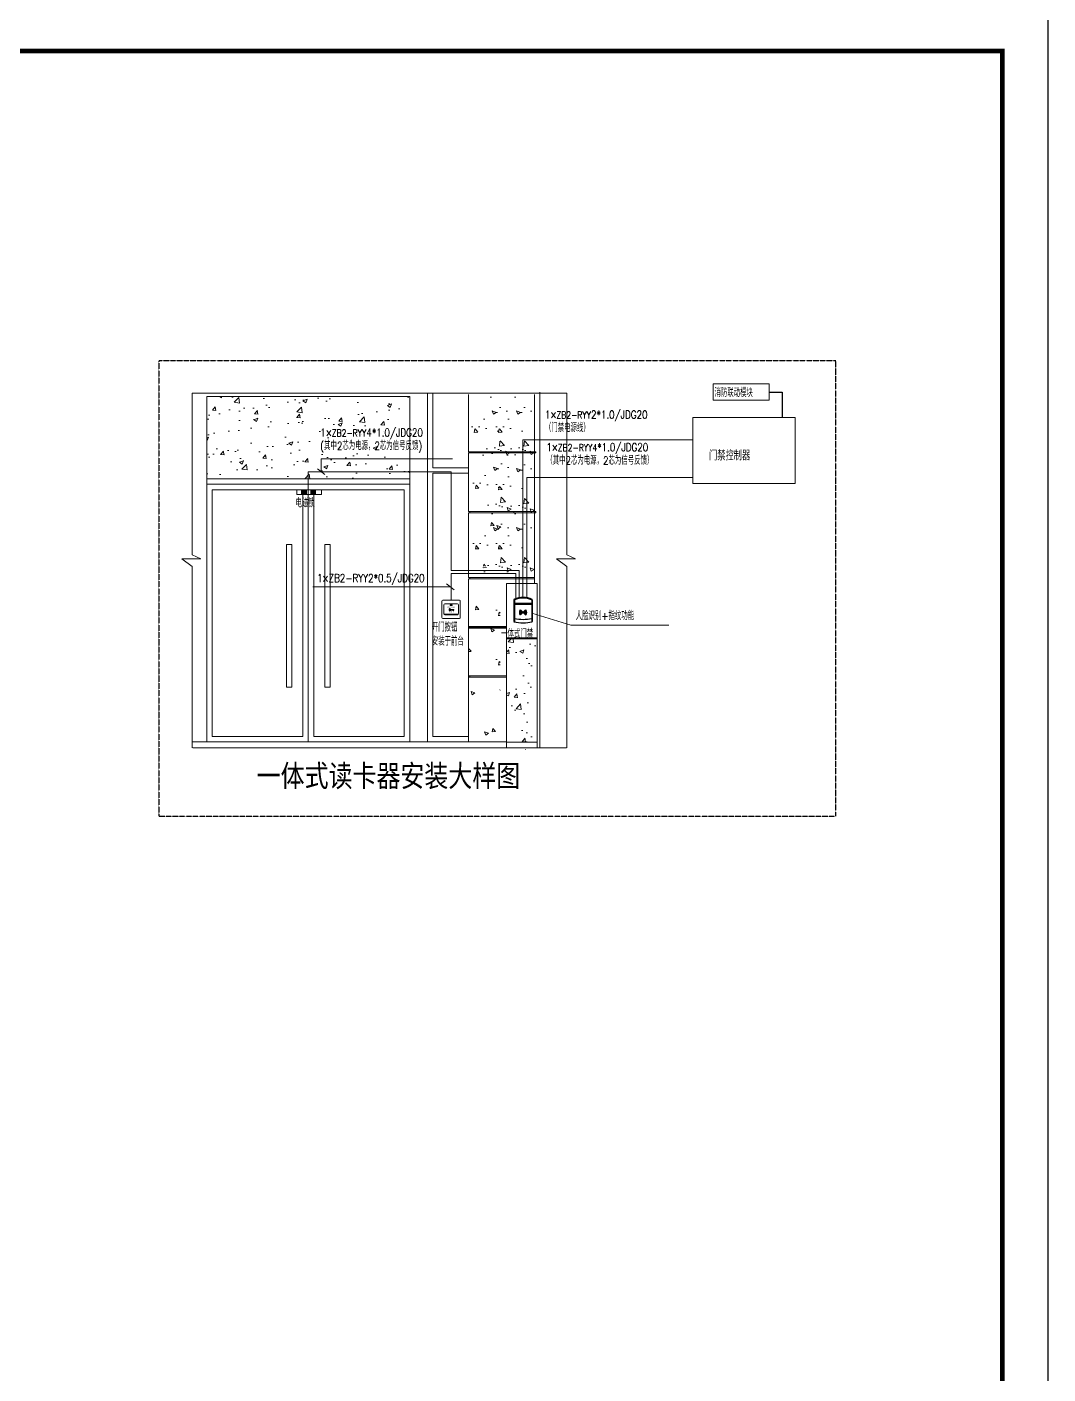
# Model space of a CAD drawing. Extents: x -284868 to 304789, y -137694 to 137894.
# Drawn here: x -222242 to -199914, y -69937 to -40475 of the extents above; entities that cross this region are included whole.
import ezdxf

# ---------------------------------------------------------------- set-up
doc = ezdxf.new("R2010")
doc.units = 0
doc.linetypes.add('ACAD_ISO12W100', pattern=[21, 12, -3, 0, -3, 0, -3])
doc.layers.get('0').update_dxf_attribs({"linetype": 'CONTINUOUS'})
for name, color, linetype in [('0-电气-消防文字', 61, 'CONTINUOUS'), ('ex', 7, 'CONTINUOUS'), ('PDS-EQIU', 6, 'CONTINUOUS'), ('TEL_TITLE', 7, 'CONTINUOUS')]:
    doc.layers.add(name, color=color, linetype=linetype)
doc.layers.add('粗线', color=9, linetype='CONTINUOUS', lineweight=30)
doc.layers.add('细线', color=8, linetype='CONTINUOUS', lineweight=13)
doc.styles.add('-新宋体', font='', dxfattribs={"width": 0.7})
doc.styles.add('RD', font='SIMPLEX.shx', dxfattribs={"width": 0.8, "height": 3.5, "bigfont": 'gbhzfs.shx'})
doc.styles.get("Standard").update_dxf_attribs({"font": 'GBENOR', "bigfont": 'GBCBIG'})
doc.styles.get('-新宋体').set_extended_font_data('NSimSun')
pattern_1 = [(50, (-408976.7, 91372.7), (921.0334, -80.58), [96.307, -1059.3786]), (355, (-408976.7, 91372.7), (-178.17, 965.8856), [77.0457, -847.503]), (100.451, (-408900, 91366), (742.8668, 885.3012), [81.8484, -900.3328]), (46.1842, (-408976.7, 91629.5), (1370.4383, -212.5447), [144.461, -1589.068]), (96.6356, (-408862.5, 91611.8), (1200.1955, 1250.858), [122.773, -1350.499]), (351.184, (-408976.7, 91629.5), (1200.197, 1250.856), [115.5686, -1271.254]), (21, (-408848.3, 91565.3), (766.488, -517.0026), [96.307, -1059.3786]), (326, (-408848.3, 91565.3), (312.4397, 931.161), [77.0457, -847.503]), (71.4514, (-408784.45, 91522.2), (1078.9256, 414.1605), [81.8484, -900.3328]), (37.5, (-408976.74, 91372.68), (15.6144, 427.46743), [0, -837.2301, 0, -860.3438, 0, -850.7131]), (7.5, (-408976.74, 91372.7), (337.80635, 506.4622), [0, -490.5244, 0, -817.9687, 0, -324.2341]), (327.5, (-409263.1, 91372.68), (685.47734, -28.96163), [0, -321.0238, 0, -1001.5943, 0, -1329.0386]), (317.5, (-409391.5, 91372.7), (748.8661, 128.5435), [0, -417.331, 0, -665.1614, 0, -943.81])]

# ---------------------------------------------------------------- blocks, each defined once
blk = doc.blocks.new('A$C2B6D18E7')
at = {"layer": '细线', "ltscale": 0.1}
h = blk.add_hatch(color=8, dxfattribs=at)
h.set_gradient(color1=(108, 122, 117), color2=(239, 240, 241), rotation=90, tint=1, name='CYLINDER')
h.paths.add_polyline_path([(470, 113, 0.398601), (498, 143, -0.310069), (483, 123), (75, 123, -0.226466), (62, 140, 0.377643), (93, 113)])
h.paths.add_polyline_path([(93, 113, -0.377643), (62, 140, 0.414214), (92, 110), (468, 110, 0.440126), (498, 143, -0.395635), (470, 113)])
at = {"layer": '细线', "color": 7, "ltscale": 0.1}
for p, q in [((0, 520), (0, 30)), ((527, 550), (30, 550)), ((62, 140), (62, 407)), ((92, 437), (468, 437)), ((498, 407), (498, 143)), ((557, 30), (557, 520)), ((30, 0), (527, 0)), ((75, 123), (483, 123)), ((468, 110), (92, 110)), ((311, 405), (253, 405)), ((254, 406), (254, 393)), ((254, 393), (311, 393)), ((273, 268), (355, 268)), ((338, 252), (273, 252)), ((311, 393), (311, 405)), ((338, 252), (338, 237)), ((355, 252), (352, 252)), ((352, 252), (352, 237))]:
    blk.add_line(p, q, dxfattribs=at)
at = {"layer": '细线', "color": 0, "ltscale": 0.1}
blk.add_line((93, 113), (470, 113), dxfattribs=at)
at = {"layer": '细线', "color": 7, "ltscale": 0.1}
for centre, radius, start, end in [((30, 520), 30, 90, 180), ((92, 407), 30, 90, 180), ((468, 407), 30, 0, 90), ((527, 520), 30, 0, 90), ((30, 30), 30, 180, 270), ((92, 140), 30, 180, 270), ((86, 145), 23.8, 192.0442, 243.0854), ((93, 143), 30.6, 186.7667, 269.5215), ((345, 239), 7.03, 193.9498, 346.0502), ((353, 260), 8.3, 285.4772, 74.5228), ((468, 140), 30.2, 270.1681, 5.1902), ((468, 143), 30, 273.6581, 0.5872), ((477, 144), 21.8, 287.7898, 356.6981), ((527, 30), 30, 270, 0)]:
    blk.add_arc(centre, radius, start, end, dxfattribs=at)
blk.add_ellipse((245, 260), major_axis=(0, 33.5), ratio=0.867054, start_param=-1.306663, end_param=4.494282, dxfattribs=at)
blk.add_ellipse((246, 260), major_axis=(0, 20.7), ratio=0.655919, dxfattribs=at)
at = {"layer": '细线', "color": 7, "ltscale": 0.1, "width": 245.67, "attachment_point": 1}
for s, insert, char_height in [('{\\fSimHei|b0|i0|c134|p2;\\W2.5;\\T1.1;DOOR}', (172, 353), 30), ('{\\fSimHei|b0|i0|c134|p2;\\W1.8;EXIT}', (218, 211), 28)]:
    blk.add_mtext(s, dxfattribs=dict(at, insert=insert, char_height=char_height))
blk = doc.blocks.new('A$C2B435AB5')
at = {"layer": '粗线', "ltscale": 0.1}
h = blk.add_hatch(color=250, dxfattribs=at)
h.set_gradient(color1=(38, 38, 38), tint=0.52)
h.paths.add_polyline_path([(33.4, 80.4), (33.4, 84.3), (2.7, 84.3), (2.7, 80.4)])
h.paths.add_polyline_path([(77.1, 80.4), (77.1, 84.3), (46.4, 84.3), (46.4, 80.4)])
h = blk.add_hatch(color=98, dxfattribs=at)
h.set_gradient(color1=(4, 77, 6), color2=(5, 209, 9), tint=0.52)
h.paths.add_polyline_path([(46.4, 80.4), (46.4, 84.3), (33.4, 84.3), (33.4, 80.4)])
at = {"layer": '细线', "ltscale": 0.1}
h = blk.add_hatch(color=250, dxfattribs=at)
h.set_gradient(color1=(30, 30, 31), color2=(169, 171, 173), tint=1)
h.paths.add_polyline_path([(2.6, 98.8, -0.236644), (3, 99.6, -0.212176), (76.8, 99.6, -0.236644), (77.2, 98.8), (77.2, 4.6, 0.003642), (79.4, 5.1, 0.244038), (79.8, 6), (79.8, 100.1, 0.231172), (79.5, 100.9, 0.235699), (0.4, 100.9, 0.231172), (0, 100.1), (0, 6, 0.24444), (0.4, 5.1, 0.00364), (2.6, 4.6)])
at = {"layer": '粗线', "color": 7, "ltscale": 0.1}
for p, q in [((0, 100.1), (0, 6)), ((2.6, 98.8), (2.6, 4.6)), ((2.7, 98.7), (2.7, 84.5)), ((2.7, 84.5), (77.1, 84.5)), ((2.7, 84.3), (2.7, 80.4)), ((2.7, 84.3), (77.1, 84.3)), ((2.7, 80.4), (77.1, 80.4)), ((2.7, 80.3), (2.7, 4.5)), ((2.7, 80.3), (77.1, 80.3)), ((33.4, 80.4), (33.4, 84.3)), ((46.4, 80.4), (46.4, 84.3)), ((77.1, 98.7), (77.1, 84.5)), ((77.1, 84.3), (77.1, 80.4)), ((77.1, 80.3), (77.1, 4.5)), ((77.2, 98.8), (77.2, 4.6)), ((79.8, 100.1), (79.8, 6)), ((29.2, 35.3), (27.8, 34.3)), ((29.4, 55.3), (27.9, 56.4)), ((32, 37.7), (30.7, 36.4)), ((32.1, 52.9), (30.8, 54.2)), ((34.6, 40.4), (33.3, 39)), ((34.7, 50.2), (33.4, 51.6)), ((37.4, 47.6), (36, 48.9)), ((37.3, 43.1), (36, 41.7)), ((42.4, 47.6), (43.8, 48.9)), ((42.5, 43.1), (43.9, 41.7)), ((45.1, 50.2), (46.4, 51.6)), ((45.2, 40.4), (46.5, 39)), ((47.7, 52.9), (49, 54.2)), ((47.9, 37.7), (49.2, 36.4)), ((50.5, 55.3), (51.9, 56.4)), ((50.6, 35.3), (52.1, 34.3))]:
    blk.add_line(p, q, dxfattribs=at)
for centre, radius, start, end in [((1, 100.1), 1, 127.93386, 180), ((39.9, 21.7), 88.5, 63.47499, 116.52501), ((3.6, 98.8), 1, 126.74481, 180), ((3.7, 98.7), 1, 126.68316, 180), ((39.9, 16.5), 90.9, 66.04171, 113.95829), ((39.9, 17), 90.4, 65.97573, 114.02434), ((76.1, 98.7), 1, 0, 53.3169), ((76.2, 98.8), 1, 0, 53.25519), ((78.8, 100.1), 1, 0, 52.06614), ((1, 6), 1, 180, 234.94418), ((39.9, 154.2), 154.2, 255.15924, 284.84203), ((39.9, 169.2), 154.2, 256.04332, 283.95746), ((42.4, 45.2), 18.3, 142.36999, 216.79984), ((42.4, 45.2), 16.5, 142.36999, 216.79984), ((42.4, 45.2), 14.6, 142.36999, 216.79984), ((42.4, 45.2), 12.8, 143.42954, 215.61936), ((42.4, 45.2), 11, 144.81996, 214.10221), ((42.3, 45.2), 9.1, 146.64805, 212.27503), ((42.3, 45.2), 7.28, 149.61806, 209.01777), ((42.5, 45.2), 5.59, 154.97795, 202.75143), ((37.4, 45.2), 5.59, 337.24857, 25.02205), ((37.5, 45.2), 7.28, 330.98223, 30.38194), ((37.5, 45.2), 9.1, 327.72497, 33.35195), ((37.4, 45.2), 11, 325.89779, 35.18004), ((37.4, 45.2), 12.8, 324.38064, 36.57046), ((37.4, 45.2), 14.6, 323.20016, 37.63001), ((37.4, 45.2), 16.5, 323.20016, 37.63001), ((37.4, 45.2), 18.3, 323.20016, 37.63001), ((78.8, 6), 1, 305.14288, 0)]:
    blk.add_arc(centre, radius, start, end, dxfattribs=at)

msp = doc.modelspace()

# ---------------------------------------------------------------- hatches: boundary and pattern name
at = {"layer": 'ex', "linetype": 'Continuous', "lineweight": 0, "ltscale": 20}
h = msp.add_hatch(dxfattribs=at)
h.set_pattern_fill('AR-CONC', color=8, scale=4.795034, style=0)
h.set_pattern_definition([(130, (-68200.64, -208876.5), (-873.5817, -76.4285), [91.3454, -1004.7994]), (185, (-68200.6, -208876.5), (168.9906, 916.123), [73.0763, -803.8395]), (79.549, (-68273.4, -208882.8), (-704.5943, 839.6905), [77.6316, -853.9477]), (133.8158, (-68200.6, -208632.9), (-1299.8333, -201.5944), [137.018, -1507.199]), (83.3644, (-68309, -208649.7), (-1138.3614, 1186.414), [116.447, -1280.9215]), (188.816, (-68200.6, -208632.9), (-1138.363, 1186.412), [109.6145, -1205.759]), (159, (-68322.4, -208693.8), (-726.9985, -490.3667), [91.3454, -1004.7994]), (214, (-68322.4, -208693.8), (-296.343, 883.1876), [73.0763, -803.8395]), (108.5486, (-68383, -208734.6), (-1023.3394, 392.823), [77.6316, -853.9477]), (142.5, (-68200.64, -208876.47), (-14.80996, 405.4443), [0, -794.096, 0, -816.0189, 0, -806.8844]), (172.5, (-68200.64, -208876.47), (-320.4026, 480.3693), [0, -465.2526, 0, -775.827, 0, -307.5295]), (212.5, (-67929.04, -208876.47), (-650.16155, -27.4695), [0, -304.4847, 0, -949.9922, 0, -1260.5666]), (222.5, (-67807.25, -208876.47), (-710.2845, 121.9209), [0, -395.83, 0, -630.8922, 0, -895.185])])
h.paths.add_polyline_path([(-212517, -48513), (-211677, -48513), (-211677, -49908), (-212517, -49908)])
at = {"layer": 'ex', "lineweight": 0}
h = msp.add_hatch(dxfattribs=at)
h.set_pattern_fill('AR-CONC', color=8, scale=4.795034, style=0)
h.set_pattern_definition([(130, (-67668.4, -208876.5), (-873.5817, -76.4285), [91.3454, -1004.7994]), (185, (-67668.4, -208876.5), (168.9906, 916.123), [73.0763, -803.8395]), (79.549, (-67741.2, -208882.8), (-704.5943, 839.6905), [77.6316, -853.9477]), (133.8158, (-67668.4, -208632.9), (-1299.8333, -201.5944), [137.018, -1507.199]), (83.3644, (-67776.7, -208649.7), (-1138.3614, 1186.414), [116.447, -1280.9215]), (188.816, (-67668.4, -208632.9), (-1138.363, 1186.412), [109.6145, -1205.759]), (159, (-67790.2, -208693.8), (-726.9985, -490.3667), [91.3454, -1004.7994]), (214, (-67790.2, -208693.8), (-296.343, 883.1876), [73.0763, -803.8395]), (108.5486, (-67850.8, -208734.6), (-1023.3394, 392.823), [77.6316, -853.9477]), (142.5, (-67668.43, -208876.47), (-14.80996, 405.4443), [0, -794.096, 0, -816.0189, 0, -806.8844]), (172.5, (-67668.43, -208876.47), (-320.4026, 480.3693), [0, -465.2526, 0, -775.827, 0, -307.5295]), (212.5, (-67396.83, -208876.47), (-650.16155, -27.4695), [0, -304.4847, 0, -949.9922, 0, -1260.5666]), (222.5, (-67275.04, -208876.47), (-710.2845, 121.9209), [0, -395.83, 0, -630.8922, 0, -895.185])])
h.paths.add_polyline_path([(-211984, -48513), (-211145, -48513), (-211145, -49908), (-211984, -49908)])
at = {"layer": 'ex', "linetype": 'Continuous', "lineweight": 0, "ltscale": 20}
h = msp.add_hatch(dxfattribs=at)
h.set_pattern_fill('AR-CONC', color=8, scale=4.795034, style=0)
h.set_pattern_definition([(130, (-68172.6, -210107.25), (-873.5817, -76.4285), [91.3454, -1004.7994]), (185, (-68172.6, -210107.25), (168.9906, 916.123), [73.0763, -803.8395]), (79.549, (-68245.4, -210113.6), (-704.5943, 839.6905), [77.6316, -853.9477]), (133.8158, (-68172.6, -209863.7), (-1299.8333, -201.5944), [137.018, -1507.199]), (83.3644, (-68281, -209880.5), (-1138.3614, 1186.414), [116.447, -1280.9215]), (188.816, (-68172.6, -209863.7), (-1138.363, 1186.412), [109.6145, -1205.759]), (159, (-68294.4, -209924.56), (-726.9985, -490.3667), [91.3454, -1004.7994]), (214, (-68294.4, -209924.6), (-296.343, 883.1876), [73.0763, -803.8395]), (108.5486, (-68355, -209965.4), (-1023.3394, 392.823), [77.6316, -853.9477]), (142.5, (-68172.63, -210107.25), (-14.80996, 405.4443), [0, -794.096, 0, -816.0189, 0, -806.8844]), (172.5, (-68172.63, -210107.25), (-320.4026, 480.3693), [0, -465.2526, 0, -775.827, 0, -307.5295]), (212.5, (-67901.03, -210107.25), (-650.16155, -27.4695), [0, -304.4847, 0, -949.9922, 0, -1260.5666]), (222.5, (-67779.24, -210107.25), (-710.2845, 121.9209), [0, -395.83, 0, -630.8922, 0, -895.185])])
h.paths.add_polyline_path([(-212489, -49743), (-211649, -49743), (-211649, -51139), (-212489, -51139)])
h = msp.add_hatch(dxfattribs=at)
h.set_pattern_fill('AR-CONC', color=8, scale=4.795034, style=0)
h.set_pattern_definition([(130, (-67668.4, -210135.75), (-873.5817, -76.4285), [91.3454, -1004.7994]), (185, (-67668.4, -210135.75), (168.9906, 916.123), [73.0763, -803.8395]), (79.549, (-67741.2, -210142.1), (-704.5943, 839.6905), [77.6316, -853.9477]), (133.8158, (-67668.4, -209892.2), (-1299.8333, -201.5944), [137.018, -1507.199]), (83.3644, (-67776.7, -209909), (-1138.3614, 1186.414), [116.447, -1280.9215]), (188.816, (-67668.4, -209892.2), (-1138.363, 1186.412), [109.6145, -1205.759]), (159, (-67790.2, -209953.06), (-726.9985, -490.3667), [91.3454, -1004.7994]), (214, (-67790.2, -209953.1), (-296.343, 883.1876), [73.0763, -803.8395]), (108.5486, (-67850.8, -209993.9), (-1023.3394, 392.823), [77.6316, -853.9477]), (142.5, (-67668.43, -210135.75), (-14.80996, 405.4443), [0, -794.096, 0, -816.0189, 0, -806.8844]), (172.5, (-67668.43, -210135.75), (-320.4026, 480.3693), [0, -465.2526, 0, -775.827, 0, -307.5295]), (212.5, (-67396.83, -210135.75), (-650.16155, -27.4695), [0, -304.4847, 0, -949.9922, 0, -1260.5666]), (222.5, (-67275.04, -210135.75), (-710.2845, 121.9209), [0, -395.83, 0, -630.8922, 0, -895.185])])
h.paths.add_polyline_path([(-211984, -49772), (-211145, -49772), (-211145, -51167), (-211984, -51167)])
h = msp.add_hatch(dxfattribs=at)
h.set_pattern_fill('AR-CONC', color=8, scale=4.795034, style=0)
h.set_pattern_definition([(130, (-68172.6, -211427.7), (-873.5817, -76.4285), [91.3454, -1004.7994]), (185, (-68172.6, -211427.7), (168.9906, 916.123), [73.0763, -803.8395]), (79.549, (-68245.4, -211434.1), (-704.5943, 839.6905), [77.6316, -853.9477]), (133.8158, (-68172.6, -211184.1), (-1299.8333, -201.5944), [137.018, -1507.199]), (83.3644, (-68281, -211201), (-1138.3614, 1186.414), [116.447, -1280.9215]), (188.816, (-68172.6, -211184.1), (-1138.363, 1186.412), [109.6145, -1205.759]), (159, (-68294.4, -211245.04), (-726.9985, -490.3667), [91.3454, -1004.7994]), (214, (-68294.4, -211245), (-296.343, 883.1876), [73.0763, -803.8395]), (108.5486, (-68355, -211285.9), (-1023.3394, 392.823), [77.6316, -853.9477]), (142.5, (-68172.63, -211427.73), (-14.80996, 405.4443), [0, -794.096, 0, -816.0189, 0, -806.8844]), (172.5, (-68172.63, -211427.73), (-320.4026, 480.3693), [0, -465.2526, 0, -775.827, 0, -307.5295]), (212.5, (-67901.03, -211427.73), (-650.16155, -27.4695), [0, -304.4847, 0, -949.9922, 0, -1260.5666]), (222.5, (-67779.24, -211427.73), (-710.2845, 121.9209), [0, -395.83, 0, -630.8922, 0, -895.185])])
h.paths.add_polyline_path([(-212489, -51064), (-211649, -51064), (-211649, -52459), (-212489, -52459)])
h = msp.add_hatch(dxfattribs=at)
h.set_pattern_fill('AR-CONC', color=8, scale=4.795034, style=0)
h.set_pattern_definition([(130, (-67668.4, -211427.7), (-873.5817, -76.4285), [91.3454, -1004.7994]), (185, (-67668.4, -211427.7), (168.9906, 916.123), [73.0763, -803.8395]), (79.549, (-67741.2, -211434.1), (-704.5943, 839.6905), [77.6316, -853.9477]), (133.8158, (-67668.4, -211184.1), (-1299.8333, -201.5944), [137.018, -1507.199]), (83.3644, (-67776.7, -211201), (-1138.3614, 1186.414), [116.447, -1280.9215]), (188.816, (-67668.4, -211184.1), (-1138.363, 1186.412), [109.6145, -1205.759]), (159, (-67790.2, -211245.04), (-726.9985, -490.3667), [91.3454, -1004.7994]), (214, (-67790.2, -211245), (-296.343, 883.1876), [73.0763, -803.8395]), (108.5486, (-67850.8, -211285.9), (-1023.3394, 392.823), [77.6316, -853.9477]), (142.5, (-67668.43, -211427.73), (-14.80996, 405.4443), [0, -794.096, 0, -816.0189, 0, -806.8844]), (172.5, (-67668.43, -211427.73), (-320.4026, 480.3693), [0, -465.2526, 0, -775.827, 0, -307.5295]), (212.5, (-67396.83, -211427.73), (-650.16155, -27.4695), [0, -304.4847, 0, -949.9922, 0, -1260.5666]), (222.5, (-67275.04, -211427.73), (-710.2845, 121.9209), [0, -395.83, 0, -630.8922, 0, -895.185])])
h.paths.add_polyline_path([(-211984, -51064), (-211145, -51064), (-211145, -52459), (-211984, -52459)])
h = msp.add_hatch(dxfattribs=at)
h.set_pattern_fill('AR-CONC', color=8, scale=4.795034, style=0)
h.set_pattern_definition([(130, (-67668.4, -212885.6), (-873.5817, -76.4285), [91.3454, -1004.7994]), (185, (-67668.4, -212885.6), (168.9906, 916.123), [73.0763, -803.8395]), (79.549, (-67741.2, -212892), (-704.5943, 839.6905), [77.6316, -853.9477]), (133.8158, (-67668.4, -212642), (-1299.8333, -201.5944), [137.018, -1507.199]), (83.3644, (-67776.7, -212658.8), (-1138.3614, 1186.414), [116.447, -1280.9215]), (188.816, (-67668.4, -212642), (-1138.363, 1186.412), [109.6145, -1205.759]), (159, (-67790.2, -212702.9), (-726.9985, -490.3667), [91.3454, -1004.7994]), (214, (-67790.2, -212702.9), (-296.343, 883.1876), [73.0763, -803.8395]), (108.5486, (-67850.8, -212743.8), (-1023.3394, 392.823), [77.6316, -853.9477]), (142.5, (-67668.43, -212885.62), (-14.80996, 405.4443), [0, -794.096, 0, -816.0189, 0, -806.8844]), (172.5, (-67668.43, -212885.62), (-320.4026, 480.3693), [0, -465.2526, 0, -775.827, 0, -307.5295]), (212.5, (-67396.83, -212885.62), (-650.16155, -27.4695), [0, -304.4847, 0, -949.9922, 0, -1260.5666]), (222.5, (-67275.04, -212885.6), (-710.2845, 121.9209), [0, -395.83, 0, -630.8922, 0, -895.185])])
h.paths.add_polyline_path([(-211892, -53917), (-211892, -52522), (-211984, -52522), (-211984, -53917)])
h = msp.add_hatch(dxfattribs=at)
h.set_pattern_fill('AR-CONC', color=8, scale=4.795034, style=0)
h.set_pattern_definition([(130, (-67668.4, -213964.9), (-873.5817, -76.4285), [91.3454, -1004.7994]), (185, (-67668.4, -213964.9), (168.9906, 916.123), [73.0763, -803.8395]), (79.549, (-67741.2, -213971.3), (-704.5943, 839.6905), [77.6316, -853.9477]), (133.8158, (-67668.4, -213721.3), (-1299.8333, -201.5944), [137.018, -1507.199]), (83.3644, (-67776.7, -213738.1), (-1138.3614, 1186.414), [116.447, -1280.9215]), (188.816, (-67668.4, -213721.3), (-1138.363, 1186.412), [109.6145, -1205.759]), (159, (-67790.2, -213782.2), (-726.9985, -490.3667), [91.3454, -1004.7994]), (214, (-67790.2, -213782.2), (-296.343, 883.1876), [73.0763, -803.8395]), (108.5486, (-67850.8, -213823.1), (-1023.3394, 392.823), [77.6316, -853.9477]), (142.5, (-67668.43, -213964.92), (-14.80996, 405.4443), [0, -794.096, 0, -816.0189, 0, -806.8844]), (172.5, (-67668.43, -213964.9), (-320.4026, 480.3693), [0, -465.2526, 0, -775.827, 0, -307.5295]), (212.5, (-67396.83, -213964.92), (-650.16155, -27.4695), [0, -304.4847, 0, -949.9922, 0, -1260.5666]), (222.5, (-67275.04, -213964.9), (-710.2845, 121.9209), [0, -395.83, 0, -630.8922, 0, -895.185])])
h.paths.add_polyline_path([(-211892, -54996), (-211892, -53601), (-211984, -53601), (-211984, -54996)])
at = {"layer": '粗线', "lineweight": 0, "ltscale": 0.1}
h = msp.add_hatch(dxfattribs=at)
h.set_pattern_fill('AR-CONC', color=8, scale=5.055493, style=0)
h.set_pattern_definition(pattern_1)
h.paths.add_polyline_path([(-218307, -48559), (-213872, -48559), (-213872, -50357), (-218307, -50357)])
h = msp.add_hatch(dxfattribs=at)
h.set_pattern_fill('AR-CONC', color=8, scale=5.055493, style=0)
h.set_pattern_definition(pattern_1)
h.paths.add_polyline_path([(-211753, -53858), (-211082, -53858), (-211082, -56121), (-211753, -56121)])

# ---------------------------------------------------------------- linework, layer by layer
at = {"color": 1}
for p, q in [((-206011, -48460), (-205726, -48460)), ((-205726, -48460), (-205726, -49018))]:
    msp.add_line(p, q, dxfattribs=at)
at = {"lineweight": 0}
for p, q in [((-215809, -49918), (-212937, -49918)), ((-215809, -49918), (-215809, -50202)), ((-215892, -50139), (-215727, -50265)), ((-212985, -52721), (-215987, -52721)), ((-213068, -52658), (-212902, -52784)), ((-210348, -53560), (-211205, -53293)), ((-208203, -53560), (-210348, -53560))]:
    msp.add_line(p, q, dxfattribs=at)
msp.add_lwpolyline([(-207683, -49018), (-205446, -49018), (-205446, -50458), (-207683, -50458)], close=True, dxfattribs=at)
at = {"layer": 'ex', "color": 8, "lineweight": 0}
for p, q in [((-218307, -50716), (-218307, -48559)), ((-213872, -50716), (-213872, -48559)), ((-211025, -48465), (-211025, -56239)), ((-211025, -56239), (-211025, -48497)), ((-218307, -50357), (-216090, -50357)), ((-218307, -50477), (-218307, -56111)), ((-218307, -50477), (-216090, -50477)), ((-216090, -56111), (-216090, -50477)), ((-213872, -50477), (-216090, -50477)), ((-216090, -56111), (-216090, -50477)), ((-213872, -50477), (-213872, -56111)), ((-218628, -52019), (-218629, -51361)), ((-210437, -52019), (-210437, -51361)), ((-218856, -52110), (-218437, -52110)), ((-218856, -52110), (-218628, -52273)), ((-218437, -52110), (-218628, -52019)), ((-210664, -52110), (-210245, -52110)), ((-210664, -52110), (-210437, -52273)), ((-210245, -52110), (-210437, -52019)), ((-218628, -52273), (-218629, -53036)), ((-210437, -52273), (-210437, -53036)), ((-212584, -56110), (-212584, -52994)), ((-218629, -53036), (-218629, -56240)), ((-210437, -53036), (-210437, -56240)), ((-218612, -56240), (-212104, -56240)), ((-218307, -56111), (-216090, -56111)), ((-213872, -56111), (-216090, -56111))]:
    msp.add_line(p, q, dxfattribs=at)
at = {"layer": 'ex', "color": 8, "linetype": 'Continuous', "lineweight": 0, "ltscale": 20}
for p, q in [((-213483, -48487), (-213483, -56111)), ((-213363, -48487), (-213363, -50117)), ((-212584, -48516), (-212584, -49765)), ((-211145, -49765), (-212584, -49765)), ((-212584, -49793), (-212584, -51071)), ((-211145, -49793), (-212584, -49793)), ((-212584, -50117), (-213363, -50117)), ((-213363, -50237), (-213363, -55991)), ((-212584, -50237), (-213363, -50237)), ((-212104, -51071), (-212584, -51071)), ((-212584, -51100), (-212584, -52515)), ((-212104, -51100), (-212584, -51100)), ((-211145, -51071), (-212104, -51071)), ((-211132, -51100), (-212104, -51100)), ((-212097, -51389), (-212083, -51313)), ((-212023, -51382), (-212096, -51389)), ((-212023, -51382), (-212082, -51312)), ((-211881, -51409), (-211966, -51376)), ((-211941, -51450), (-211966, -51377)), ((-211881, -51409), (-211941, -51450)), ((-212266, -52306), (-212264, -52296)), ((-212192, -52298), (-212265, -52305)), ((-212259, -52267), (-212252, -52229)), ((-212218, -52267), (-212251, -52228)), ((-212192, -52298), (-212194, -52296)), ((-212505, -52515), (-212584, -52515)), ((-212104, -52515), (-212584, -52515)), ((-212584, -52543), (-212584, -53591)), ((-212505, -52543), (-212584, -52543)), ((-212104, -52543), (-212584, -52543)), ((-211145, -52515), (-212104, -52515)), ((-211145, -52543), (-212104, -52543)), ((-211753, -52645), (-211082, -52645)), ((-211753, -52645), (-211082, -52645)), ((-211753, -52645), (-211753, -56235)), ((-211082, -52645), (-211082, -56235)), ((-211022, -52515), (-211025, -52515)), ((-212435, -53222), (-212421, -53145)), ((-212361, -53214), (-212434, -53221)), ((-212361, -53214), (-212420, -53144)), ((-212104, -53591), (-212584, -53591)), ((-212104, -53592), (-212584, -53592)), ((-212584, -53620), (-212584, -54668)), ((-212104, -53620), (-212584, -53620)), ((-212104, -53621), (-212584, -53621)), ((-211753, -53591), (-212104, -53591)), ((-211753, -53592), (-212104, -53592)), ((-211753, -53620), (-212104, -53620)), ((-211753, -53621), (-212104, -53621)), ((-212015, -53666), (-212100, -53633)), ((-212076, -53707), (-212100, -53633)), ((-212015, -53666), (-212076, -53707)), ((-212530, -54130), (-212584, -54066)), ((-212530, -54131), (-212584, -54135)), ((-212104, -54668), (-212584, -54668)), ((-212104, -54669), (-212584, -54669)), ((-212584, -54696), (-212584, -56111)), ((-212104, -54696), (-212584, -54696)), ((-212104, -54698), (-212584, -54698)), ((-211753, -54668), (-212104, -54668)), ((-211753, -54669), (-212104, -54669)), ((-211753, -54696), (-212104, -54696)), ((-211753, -54698), (-212104, -54698)), ((-212445, -55039), (-212531, -55007)), ((-212506, -55080), (-212531, -55007)), ((-212446, -55040), (-212506, -55081)), ((-211892, -54976), (-211898, -54977)), ((-212210, -55964), (-212235, -55890)), ((-212149, -55922), (-212234, -55890)), ((-212149, -55923), (-212210, -55964)), ((-212068, -55894), (-212054, -55817)), ((-211995, -55886), (-212067, -55893)), ((-211995, -55886), (-212053, -55816)), ((-212104, -56111), (-218629, -56111)), ((-213363, -55991), (-212584, -55991)), ((-211753, -56111), (-212104, -56111)), ((-212104, -56240), (-210441, -56240)), ((-211753, -56121), (-211082, -56121)), ((-211476, -56241), (-211475, -56240))]:
    msp.add_line(p, q, dxfattribs=at)
at = {"layer": 'ex', "color": 8, "linetype": 'Continuous', "lineweight": 0, "ltscale": 10}
for p, q in [((-218307, -48723), (-218307, -48723)), ((-218307, -48807), (-218307, -48807)), ((-218307, -48807), (-218307, -48807)), ((-218307, -48891), (-218307, -48891)), ((-217484, -50357), (-217484, -50357)), ((-217484, -50357), (-217484, -50357))]:
    msp.add_line(p, q, dxfattribs=at)
at = {"layer": 'ex', "color": 252, "lineweight": 0}
msp.add_line((-213872, -50357), (-216090, -50357), dxfattribs=at)
at = {"layer": 'ex', "color": 0, "lineweight": 0}
for p, q in [((-212580, -50322), (-212583, -50322)), ((-212580, -50370), (-212583, -50370))]:
    msp.add_line(p, q, dxfattribs=at)
at = {"layer": 'ex', "color": 4, "lineweight": 0}
for p, q in [((-216237, -50597), (-216237, -50700)), ((-216237, -50606), (-216128, -50606)), ((-216128, -50597), (-216128, -50700)), ((-216037, -50597), (-216037, -50700)), ((-216037, -50606), (-215929, -50606)), ((-215929, -50597), (-215929, -50700)), ((-216237, -50690), (-216128, -50690)), ((-216037, -50690), (-215929, -50690))]:
    msp.add_line(p, q, dxfattribs=at)
at = {"layer": 'ex', "color": 8, "lineweight": 0, "ltscale": 0.05}
for p, q in [((-211754, -53834), (-211084, -53834)), ((-211754, -53858), (-211084, -53858))]:
    msp.add_line(p, q, dxfattribs=at)
at = {"layer": 'ex', "color": 8, "lineweight": 0, "ltscale": 5}
for p, q in [((-211306, -56241), (-211306, -56240)), ((-211341, -56275), (-211339, -56274))]:
    msp.add_line(p, q, dxfattribs=at)
at = {"layer": 'ex', "color": 7, "lineweight": 0}
msp.add_lwpolyline([(-207239, -48283), (-206011, -48283), (-206011, -48638), (-207239, -48638)], close=True, dxfattribs=at)
at = {"layer": 'ex', "color": 8, "lineweight": 0}
for points in [[(-218629, -51361), (-218629, -48487), (-210437, -48487), (-210437, -51361)], [(-211145, -49765), (-211145, -48516)], [(-211625, -49765), (-211596, -49765), (-211596, -49793), (-211625, -49793)], [(-216210, -50597), (-216210, -50597), (-218188, -50597), (-218188, -55991), (-216210, -55991), (-216210, -50700)], [(-215970, -50597), (-215970, -50597), (-213992, -50597), (-213992, -55991), (-215970, -55991), (-215970, -50700)], [(-211625, -51071), (-211596, -51071), (-211596, -51100), (-211625, -51100)]]:
    msp.add_lwpolyline(points, dxfattribs=at)
at = {"layer": 'ex', "color": 8, "linetype": 'Continuous', "lineweight": 0, "ltscale": 20}
for points in [[(-212584, -49765), (-212555, -49765), (-212555, -49793), (-212584, -49793)], [(-211145, -49765), (-211117, -49765), (-211117, -49793), (-211145, -49793)], [(-211145, -52636), (-211145, -49793)], [(-212584, -51071), (-212555, -51071), (-212555, -51100), (-212584, -51100)], [(-211145, -51071), (-211117, -51071), (-211117, -51100), (-211145, -51100)], [(-211145, -51071), (-211117, -51071), (-211117, -51100), (-211145, -51100)], [(-211145, -52171), (-211145, -52178)], [(-212584, -52515), (-212555, -52515), (-212555, -52543), (-212584, -52543)], [(-212584, -54668), (-212555, -54668), (-212555, -54696), (-212584, -54696)]]:
    msp.add_lwpolyline(points, dxfattribs=at)
at = {"layer": 'ex', "color": 4, "lineweight": 0}
msp.add_lwpolyline([(-216337, -50700), (-215803, -50700), (-215803, -50597), (-216337, -50597)], close=True, dxfattribs=at)
at = {"layer": 'ex', "color": 8, "lineweight": 0}
for points in [[(-216569, -51795), (-216449, -51795), (-216449, -54912), (-216569, -54912)], [(-215610, -51795), (-215730, -51795), (-215730, -54912), (-215610, -54912)]]:
    msp.add_lwpolyline(points, close=True, dxfattribs=at)
at = {"layer": 'ex', "color": 3, "linetype": 'Continuous', "lineweight": 0, "ltscale": 20}
msp.add_lwpolyline([(-212584, -53591), (-212555, -53591), (-212555, -53620), (-212584, -53620)], dxfattribs=at)
at = {"layer": 'PDS-EQIU', "color": 8, "linetype": 'ACAD_ISO12W100', "ltscale": 0.03}
msp.add_lwpolyline([(-204553, -47774), (-219361, -47774), (-219361, -57738), (-204553, -57738)], close=True, dxfattribs=at)
at = {"layer": 'TEL_TITLE'}
msp.add_lwpolyline([(-284014, -99400), (-199914, -99400), (-199914, -40000), (-284014, -40000)], close=True, dxfattribs=at)
at = {"layer": 'TEL_TITLE', "const_width": 100}
msp.add_lwpolyline([(-281514, -98400), (-200914, -98400), (-200914, -41000), (-281514, -41000)], close=True, dxfattribs=at)
at = {"layer": '粗线', "color": 10, "lineweight": 0, "ltscale": 0.1}
for p, q in [((-211397, -52951), (-211397, -49506)), ((-211397, -49506), (-207683, -49506))]:
    msp.add_line(p, q, dxfattribs=at)
at = {"layer": '粗线', "color": 4, "lineweight": 0, "ltscale": 0.1}
for p, q in [((-216090, -50543), (-216090, -50202)), ((-216090, -50202), (-212964, -50202)), ((-212964, -50202), (-212964, -52363)), ((-211310, -52951), (-211310, -50329)), ((-211310, -50329), (-207683, -50329)), ((-216237, -50632), (-216128, -50632)), ((-216237, -50665), (-216128, -50665)), ((-216090, -50597), (-216090, -50543)), ((-216037, -50632), (-215928, -50632)), ((-216037, -50665), (-215928, -50665)), ((-212964, -52363), (-211482, -52363)), ((-211482, -52363), (-211482, -52954))]:
    msp.add_line(p, q, dxfattribs=at)
at = {"layer": '粗线', "color": 8, "lineweight": 0, "ltscale": 0.1}
for points in [[(-218307, -48559), (-213872, -48559), (-213872, -50357), (-218307, -50357)], [(-211753, -53858), (-211082, -53858), (-211082, -56121), (-211753, -56121)]]:
    msp.add_lwpolyline(points, close=True, dxfattribs=at)
at = {"layer": '粗线', "color": 4, "lineweight": 0, "ltscale": 0.1}
for points, const_width in [([(-216237, -50648), (-216128, -50648)], 16.9), ([(-216237, -50619), (-216128, -50619)], 4.21), ([(-216237, -50677), (-216128, -50677)], 4.21), ([(-216037, -50648), (-215928, -50648)], 16.9), ([(-216037, -50619), (-215928, -50619)], 4.21), ([(-216037, -50677), (-215928, -50677)], 4.21)]:
    msp.add_lwpolyline(points, dxfattribs=dict(at, const_width=const_width))
for points in [[(-216237, -50606), (-216128, -50606), (-216128, -50690), (-216237, -50690)], [(-216037, -50606), (-215929, -50606), (-215929, -50690), (-216037, -50690)]]:
    msp.add_lwpolyline(points, close=True, dxfattribs=at)
at = {"layer": '细线', "color": 15, "lineweight": 0}
for p, q in [((-212967, -52431), (-211553, -52431)), ((-212967, -53011), (-212967, -52431)), ((-211553, -52431), (-211553, -52966))]:
    msp.add_line(p, q, dxfattribs=at)

# ---------------------------------------------------------------- block references
at = {"layer": '细线', "color": 2, "lineweight": 0, "ltscale": 0.1, "xscale": 0.7247555155120611, "yscale": 0.7247555155120611, "zscale": 0.7247555155120611}
msp.add_blockref('A$C2B6D18E7', (-213169, -53410), dxfattribs=at)
at = {"layer": '细线', "lineweight": 0, "ltscale": 0.1, "xscale": 5.055493272200859, "yscale": 5.055493272200859, "zscale": 5.055493272200859}
msp.add_blockref('A$C2B435AB5', (-211595, -53508), dxfattribs=at)

# ---------------------------------------------------------------- texts
at = {"lineweight": 0, "style": 'RD', "width": 0.8}
for s, height, p in [('消防联动模块', 175, (-207209, -48568)), ('门禁控制器', 225, (-207327, -49957)), ('人脸识别+指纹功能', 175, (-210241, -53445))]:
    msp.add_text(s, height=height, dxfattribs=at).set_placement(p)
at = {"style": 'RD', "width": 0.8}
for s, p in [('电磁锁', (-216368, -50981)), ('1×ZB2-RYY2*0.5/JDG20', (-215898, -52617)), ('开门按钮', (-213389, -53695)), ('安装于前台', (-213389, -54003)), ('一体式门禁', (-211873, -53839))]:
    msp.add_text(s, height=175, dxfattribs=at).set_placement(p)
at = {"lineweight": 0, "char_height": 175, "width": 3070.97, "attachment_point": 1, "style": 'RD'}
for s, insert in [('1×{\\H0.875x;ZB2-RYY}2*1.0/JDG20\\P（门禁电源线）', (-210916, -48867)), ('1×{\\H0.875x;ZB2-RYY}4*1.0/JDG20\\P(其中2芯为电源，2芯为信号反馈)', (-215828, -49259)), ('1×{\\H0.875x;ZB2-RYY4}*1.0/JDG20\\P（其中2芯为电源，2芯为信号反馈）', (-210885, -49580))]:
    msp.add_mtext(s, dxfattribs=dict(at, insert=insert))
at = {"layer": '0-电气-消防文字', "style": '-新宋体', "width": 0.8}
msp.add_text('一体式读卡器安装大样图', height=480, dxfattribs=at).set_placement((-217218, -57092))

doc.saveas('drawing.dxf')
